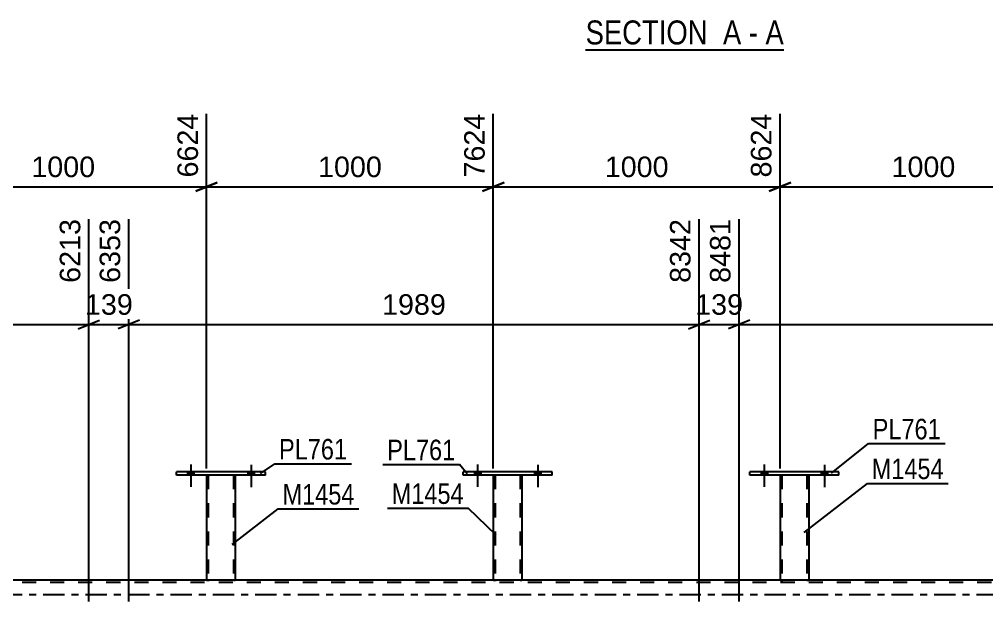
# Model space of a CAD drawing. Header units: millimetres. Extents: x 0 to 841, y 0 to 594.
# Drawn here: x 300 to 434.9, y 429.8 to 511.1 of the extents above; entities that cross this region are included whole.
import ezdxf

# ---------------------------------------------------------------- set-up
doc = ezdxf.new("R2010")
doc.units = ezdxf.units.MM
doc.linetypes.add('DXK_LINE_DOT2', pattern=[3.9198, 1.9599, -1.9599])
doc.linetypes.add('DXK_LINE_DOT3', pattern=[5.9187, 2.979, -0.9799, 0.9799, -0.9799])
doc.styles.add('Arial', font='ARIAL.TTF', dxfattribs={"height": 0.2})
doc.styles.add('Arial Narrow', font='ARIALN.TTF', dxfattribs={"height": 0.2})

# ---------------------------------------------------------------- blocks, each defined once
blk = doc.blocks.new('Unknown-317306913-12 - 1234')
at = {"color": 6, "linetype": 'Continuous'}
blk.add_line((378.96, 506.84), (406.61, 506.84), dxfattribs=at)
at = {"color": 0, "linetype": 'Continuous'}
for points in [[(397.07, 507.59), (397.07, 511.09), (378.96, 511.09), (378.96, 507.59)], [(400.67, 507.59), (400.67, 511.09), (398.12, 511.09), (398.12, 507.59)], [(403, 507.59), (403, 511.09), (401.72, 511.09), (401.72, 507.59)], [(406.61, 507.59), (406.61, 511.09), (404.05, 511.09), (404.05, 507.59)]]:
    blk.add_wipeout(points, dxfattribs=at)
at = {"color": 7, "linetype": 'Continuous', "style": 'Arial Narrow'}
for s, p in [('SECTION ', (378.96, 507.59)), ('A', (398.12, 507.59)), ('A', (404.05, 507.59)), ('-', (401.72, 507.59))]:
    blk.add_text(s, height=3.34, dxfattribs=at).set_placement(p)
blk = doc.blocks.new('Part-317306913-2249 - 2138')
at = {"color": 7, "linetype": 'DXK_LINE_DOT2'}
for p, q in [((709.95, 432.5), (113.88, 432.5)), ((330.07, 432.82), (326.07, 432.82)), ((370.08, 432.82), (366.08, 432.82)), ((410.08, 432.82), (406.08, 432.82))]:
    blk.add_line(p, q, dxfattribs=at)
at = {"color": 2, "linetype": 'Continuous'}
for p, q in [((326.07, 432.82), (290.07, 432.82)), ((366.08, 432.82), (330.07, 432.82)), ((406.08, 432.82), (370.08, 432.82)), ((446.07, 432.82), (410.08, 432.82))]:
    blk.add_line(p, q, dxfattribs=at)
at = {"color": 7, "linetype": 'DXK_LINE_DOT3'}
blk.add_line((113.88, 430.82), (719.75, 430.82), dxfattribs=at)
blk = doc.blocks.new('Bolt-317306913-2194 - 2138')
at = {"linetype": 'Continuous'}
for points in [[(403.44, 447.46), (404.32, 447.46), (404.32, 447.94), (403.44, 447.94)], [(411.84, 447.45), (412.72, 447.45), (412.72, 447.93), (411.84, 447.93)]]:
    blk.add_hatch(color=1, dxfattribs=at).paths.add_polyline_path(points)
at = {"color": 1, "linetype": 'Continuous'}
for p, q in [((403.88, 448.94), (403.88, 445.82)), ((412.28, 448.93), (412.28, 445.81)), ((403.44, 447.94), (403.44, 447.46)), ((404.32, 447.94), (404.32, 447.46)), ((411.84, 447.93), (411.84, 447.45)), ((412.72, 447.93), (412.72, 447.45))]:
    blk.add_line(p, q, dxfattribs=at)
blk = doc.blocks.new('Bolt-317306913-2195 - 2138')
at = {"linetype": 'Continuous'}
for points in [[(403.44, 447.46), (404.32, 447.46), (404.32, 447.94), (403.44, 447.94)], [(411.84, 447.45), (412.72, 447.45), (412.72, 447.93), (411.84, 447.93)]]:
    blk.add_hatch(color=1, dxfattribs=at).paths.add_polyline_path(points)
at = {"color": 1, "linetype": 'Continuous'}
for p, q in [((403.88, 448.94), (403.88, 445.82)), ((412.28, 448.93), (412.28, 445.81)), ((403.44, 447.94), (403.44, 447.46)), ((404.32, 447.94), (404.32, 447.46)), ((411.84, 447.93), (411.84, 447.45)), ((412.72, 447.93), (412.72, 447.45))]:
    blk.add_line(p, q, dxfattribs=at)
blk = doc.blocks.new('Bolt-317306913-2196 - 2138')
at = {"linetype": 'Continuous'}
for points in [[(363.44, 447.46), (364.32, 447.46), (364.32, 447.94), (363.44, 447.94)], [(371.84, 447.45), (372.72, 447.45), (372.72, 447.93), (371.84, 447.93)]]:
    blk.add_hatch(color=1, dxfattribs=at).paths.add_polyline_path(points)
at = {"color": 1, "linetype": 'Continuous'}
for p, q in [((363.88, 448.94), (363.88, 445.82)), ((372.28, 448.93), (372.28, 445.81)), ((363.44, 447.94), (363.44, 447.46)), ((364.32, 447.94), (364.32, 447.46)), ((371.84, 447.93), (371.84, 447.45)), ((372.72, 447.93), (372.72, 447.45))]:
    blk.add_line(p, q, dxfattribs=at)
blk = doc.blocks.new('Bolt-317306913-2197 - 2138')
at = {"linetype": 'Continuous'}
for points in [[(363.44, 447.46), (364.32, 447.46), (364.32, 447.94), (363.44, 447.94)], [(371.84, 447.45), (372.72, 447.45), (372.72, 447.93), (371.84, 447.93)]]:
    blk.add_hatch(color=1, dxfattribs=at).paths.add_polyline_path(points)
at = {"color": 1, "linetype": 'Continuous'}
for p, q in [((363.88, 448.94), (363.88, 445.82)), ((372.28, 448.93), (372.28, 445.81)), ((363.44, 447.94), (363.44, 447.46)), ((364.32, 447.94), (364.32, 447.46)), ((371.84, 447.93), (371.84, 447.45)), ((372.72, 447.93), (372.72, 447.45))]:
    blk.add_line(p, q, dxfattribs=at)
blk = doc.blocks.new('Bolt-317306913-2198 - 2138')
at = {"linetype": 'Continuous'}
for points in [[(323.44, 447.46), (324.32, 447.46), (324.32, 447.94), (323.44, 447.94)], [(331.84, 447.45), (332.72, 447.45), (332.72, 447.93), (331.84, 447.93)]]:
    blk.add_hatch(color=1, dxfattribs=at).paths.add_polyline_path(points)
at = {"color": 1, "linetype": 'Continuous'}
for p, q in [((323.88, 448.94), (323.88, 445.82)), ((332.28, 448.93), (332.28, 445.81)), ((323.44, 447.94), (323.44, 447.46)), ((324.32, 447.94), (324.32, 447.46)), ((331.84, 447.93), (331.84, 447.45)), ((332.72, 447.93), (332.72, 447.45))]:
    blk.add_line(p, q, dxfattribs=at)
blk = doc.blocks.new('Bolt-317306913-2199 - 2138')
at = {"linetype": 'Continuous'}
for points in [[(323.44, 447.46), (324.32, 447.46), (324.32, 447.94), (323.44, 447.94)], [(331.84, 447.45), (332.72, 447.45), (332.72, 447.93), (331.84, 447.93)]]:
    blk.add_hatch(color=1, dxfattribs=at).paths.add_polyline_path(points)
at = {"color": 1, "linetype": 'Continuous'}
for p, q in [((323.88, 448.94), (323.88, 445.82)), ((332.28, 448.93), (332.28, 445.81)), ((323.44, 447.94), (323.44, 447.46)), ((324.32, 447.94), (324.32, 447.46)), ((331.84, 447.93), (331.84, 447.45)), ((332.72, 447.93), (332.72, 447.45))]:
    blk.add_line(p, q, dxfattribs=at)
blk = doc.blocks.new('Part-317306913-2404 - 2138')
at = {"color": 2, "linetype": 'Continuous'}
for p, q in [((321.88, 447.46), (321.88, 447.94)), ((334.28, 447.93), (321.88, 447.94)), ((334.28, 447.45), (321.88, 447.46)), ((334.28, 447.45), (334.28, 447.93))]:
    blk.add_line(p, q, dxfattribs=at)
blk = doc.blocks.new('Part-317306913-2384 - 2138')
at = {"color": 2, "linetype": 'Continuous'}
for p, q in [((401.88, 447.46), (401.88, 447.94)), ((414.28, 447.93), (401.88, 447.94)), ((414.28, 447.45), (401.88, 447.46)), ((414.28, 447.45), (414.28, 447.93))]:
    blk.add_line(p, q, dxfattribs=at)
blk = doc.blocks.new('Part-317306913-2389 - 2138')
at = {"color": 7, "linetype": 'DXK_LINE_DOT2'}
for p, q in [((406.08, 447.46), (406.08, 447.46)), ((406.08, 447.46), (406.08, 447.45)), ((406.08, 447.45), (406.08, 447.46)), ((406.12, 447.46), (406.08, 447.46)), ((406.08, 447.46), (406.12, 447.46)), ((406.22, 447.46), (406.12, 447.46)), ((406.12, 447.46), (406.22, 447.46)), ((406.34, 447.46), (406.22, 447.46)), ((406.22, 447.46), (406.38, 447.46)), ((406.32, 447.46), (406.32, 447.46)), ((406.32, 447.46), (406.32, 432.82)), ((406.34, 447.46), (406.32, 447.46)), ((406.32, 447.46), (406.34, 447.46)), ((409.78, 447.46), (406.34, 447.46)), ((406.39, 447.46), (406.34, 447.46)), ((406.34, 447.46), (406.39, 447.46)), ((409.78, 447.46), (406.38, 447.46)), ((409.69, 447.46), (406.39, 447.46)), ((406.39, 447.46), (406.47, 447.46)), ((409.77, 447.46), (406.47, 447.46)), ((409.77, 447.46), (409.69, 447.46)), ((409.82, 447.46), (409.77, 447.46)), ((409.77, 447.46), (409.82, 447.46)), ((409.78, 447.46), (409.94, 447.46)), ((409.94, 447.46), (409.78, 447.46)), ((409.84, 447.46), (409.82, 447.46)), ((409.82, 447.46), (409.84, 447.46)), ((409.84, 447.46), (409.84, 447.46)), ((409.84, 447.46), (409.84, 432.81)), ((409.94, 447.46), (410.04, 447.46)), ((410.04, 447.46), (409.94, 447.46)), ((410.04, 447.46), (410.08, 447.46)), ((410.08, 447.46), (410.04, 447.46)), ((410.08, 447.46), (410.08, 447.46)), ((410.08, 447.46), (410.08, 447.45)), ((410.08, 447.45), (410.08, 447.46)), ((406.08, 432.82), (406.11, 432.82)), ((406.11, 432.82), (406.22, 432.82)), ((406.22, 432.82), (406.37, 432.82)), ((406.33, 432.82), (406.32, 432.82)), ((406.32, 432.82), (406.33, 432.82)), ((406.39, 432.82), (406.33, 432.82)), ((406.33, 432.82), (406.37, 432.82)), ((409.84, 432.82), (406.37, 432.82)), ((406.37, 432.82), (406.39, 432.82)), ((409.69, 432.82), (406.39, 432.82)), ((406.39, 432.82), (406.46, 432.82)), ((409.82, 432.81), (406.46, 432.82)), ((409.77, 432.82), (409.69, 432.82)), ((409.82, 432.82), (409.77, 432.82)), ((409.84, 432.82), (409.82, 432.82)), ((409.82, 432.81), (409.84, 432.81)), ((409.84, 432.82), (409.94, 432.82)), ((409.94, 432.82), (410.04, 432.82)), ((410.04, 432.82), (410.08, 432.82))]:
    blk.add_line(p, q, dxfattribs=at)
at = {"color": 2, "linetype": 'Continuous'}
for p, q in [((406.08, 447.45), (406.08, 432.82)), ((410.08, 447.45), (410.08, 432.81)), ((406.11, 432.82), (406.08, 432.82)), ((406.22, 432.82), (406.11, 432.82)), ((406.37, 432.82), (406.22, 432.82)), ((409.78, 432.81), (406.37, 432.82)), ((409.94, 432.81), (409.78, 432.81)), ((410.04, 432.81), (409.94, 432.81)), ((410.08, 432.81), (410.04, 432.81))]:
    blk.add_line(p, q, dxfattribs=at)
blk = doc.blocks.new('Part-317306913-2394 - 2138')
at = {"color": 2, "linetype": 'Continuous'}
for p, q in [((361.88, 447.46), (361.88, 447.94)), ((374.28, 447.93), (361.88, 447.94)), ((374.28, 447.45), (361.88, 447.46)), ((374.28, 447.45), (374.28, 447.93))]:
    blk.add_line(p, q, dxfattribs=at)
blk = doc.blocks.new('Part-317306913-2399 - 2138')
at = {"color": 7, "linetype": 'DXK_LINE_DOT2'}
for p, q in [((366.08, 447.46), (366.08, 447.46)), ((366.08, 447.46), (366.08, 447.45)), ((366.08, 447.45), (366.08, 447.46)), ((366.12, 447.46), (366.08, 447.46)), ((366.08, 447.46), (366.12, 447.46)), ((366.22, 447.46), (366.12, 447.46)), ((366.12, 447.46), (366.22, 447.46)), ((366.34, 447.46), (366.22, 447.46)), ((366.22, 447.46), (366.38, 447.46)), ((366.32, 447.46), (366.32, 447.46)), ((366.32, 447.46), (366.32, 432.82)), ((366.34, 447.46), (366.32, 447.46)), ((366.32, 447.46), (366.34, 447.46)), ((369.79, 447.46), (366.34, 447.46)), ((366.39, 447.46), (366.34, 447.46)), ((366.34, 447.46), (366.39, 447.46)), ((369.79, 447.46), (366.38, 447.46)), ((369.69, 447.46), (366.39, 447.46)), ((366.39, 447.46), (366.47, 447.46)), ((369.77, 447.46), (366.47, 447.46)), ((369.77, 447.46), (369.69, 447.46)), ((369.82, 447.46), (369.77, 447.46)), ((369.77, 447.46), (369.82, 447.46)), ((369.79, 447.46), (369.94, 447.46)), ((369.94, 447.46), (369.79, 447.46)), ((369.84, 447.46), (369.82, 447.46)), ((369.82, 447.46), (369.84, 447.46)), ((369.84, 447.46), (369.84, 447.46)), ((369.84, 447.46), (369.84, 432.81)), ((369.94, 447.46), (370.04, 447.46)), ((370.04, 447.46), (369.94, 447.46)), ((370.04, 447.46), (370.08, 447.46)), ((370.08, 447.46), (370.04, 447.46)), ((370.08, 447.46), (370.08, 447.46)), ((370.08, 447.46), (370.08, 447.45)), ((370.08, 447.45), (370.08, 447.46)), ((366.08, 432.82), (366.11, 432.82)), ((366.11, 432.82), (366.22, 432.82)), ((366.22, 432.82), (366.37, 432.82)), ((366.34, 432.82), (366.32, 432.82)), ((366.32, 432.82), (366.34, 432.82)), ((366.39, 432.82), (366.34, 432.82)), ((366.34, 432.82), (366.37, 432.82)), ((369.84, 432.82), (366.37, 432.82)), ((366.37, 432.82), (366.39, 432.82)), ((369.69, 432.82), (366.39, 432.82)), ((366.39, 432.82), (366.46, 432.82)), ((369.82, 432.81), (366.46, 432.82)), ((369.77, 432.82), (369.69, 432.82)), ((369.82, 432.82), (369.77, 432.82)), ((369.84, 432.82), (369.82, 432.82)), ((369.82, 432.81), (369.84, 432.81)), ((369.84, 432.82), (369.94, 432.82)), ((369.94, 432.82), (370.04, 432.82)), ((370.04, 432.82), (370.08, 432.82))]:
    blk.add_line(p, q, dxfattribs=at)
at = {"color": 2, "linetype": 'Continuous'}
for p, q in [((366.08, 447.45), (366.08, 432.82)), ((370.08, 447.45), (370.08, 432.81)), ((366.11, 432.82), (366.08, 432.82)), ((366.22, 432.82), (366.11, 432.82)), ((366.37, 432.82), (366.22, 432.82)), ((369.78, 432.81), (366.37, 432.82)), ((369.94, 432.81), (369.78, 432.81)), ((370.04, 432.81), (369.94, 432.81)), ((370.08, 432.81), (370.04, 432.81))]:
    blk.add_line(p, q, dxfattribs=at)
blk = doc.blocks.new('Part-317306913-2409 - 2138')
at = {"color": 2, "linetype": 'Continuous'}
for p, q in [((326.08, 447.45), (326.07, 432.82)), ((330.08, 447.45), (330.07, 432.81)), ((326.11, 432.82), (326.07, 432.82)), ((326.21, 432.82), (326.11, 432.82)), ((326.37, 432.82), (326.21, 432.82)), ((329.78, 432.81), (326.37, 432.82)), ((329.93, 432.81), (329.78, 432.81)), ((330.04, 432.81), (329.93, 432.81)), ((330.07, 432.81), (330.04, 432.81))]:
    blk.add_line(p, q, dxfattribs=at)
at = {"color": 7, "linetype": 'DXK_LINE_DOT2'}
for p, q in [((326.08, 447.46), (326.08, 447.46)), ((326.08, 447.46), (326.08, 447.45)), ((326.08, 447.45), (326.08, 447.46)), ((326.12, 447.46), (326.08, 447.46)), ((326.08, 447.46), (326.12, 447.46)), ((326.22, 447.46), (326.12, 447.46)), ((326.12, 447.46), (326.22, 447.46)), ((326.34, 447.46), (326.22, 447.46)), ((326.22, 447.46), (326.38, 447.46)), ((326.32, 447.46), (326.31, 432.82)), ((326.32, 447.46), (326.32, 447.46)), ((326.34, 447.46), (326.32, 447.46)), ((326.32, 447.46), (326.34, 447.46)), ((329.78, 447.46), (326.34, 447.46)), ((326.39, 447.46), (326.34, 447.46)), ((326.34, 447.46), (326.39, 447.46)), ((329.78, 447.46), (326.38, 447.46)), ((329.69, 447.46), (326.39, 447.46)), ((326.39, 447.46), (326.47, 447.46)), ((329.77, 447.46), (326.47, 447.46)), ((329.77, 447.46), (329.69, 447.46)), ((329.82, 447.46), (329.77, 447.46)), ((329.77, 447.46), (329.82, 447.46)), ((329.78, 447.46), (329.94, 447.46)), ((329.94, 447.46), (329.78, 447.46)), ((329.84, 447.46), (329.82, 447.46)), ((329.82, 447.46), (329.84, 447.46)), ((329.84, 447.46), (329.83, 432.81)), ((329.84, 447.46), (329.84, 447.46)), ((329.94, 447.46), (330.04, 447.46)), ((330.04, 447.46), (329.94, 447.46)), ((330.04, 447.46), (330.08, 447.46)), ((330.08, 447.46), (330.04, 447.46)), ((330.08, 447.46), (330.08, 447.46)), ((330.08, 447.46), (330.08, 447.45)), ((330.08, 447.45), (330.08, 447.46)), ((326.07, 432.82), (326.11, 432.82)), ((326.11, 432.82), (326.21, 432.82)), ((326.21, 432.82), (326.37, 432.82)), ((326.33, 432.82), (326.31, 432.82)), ((326.31, 432.82), (326.33, 432.82)), ((326.38, 432.82), (326.33, 432.82)), ((326.33, 432.82), (326.37, 432.82)), ((329.83, 432.82), (326.37, 432.82)), ((326.37, 432.82), (326.38, 432.82)), ((329.69, 432.82), (326.38, 432.82)), ((326.38, 432.82), (326.46, 432.82)), ((329.82, 432.81), (326.46, 432.82)), ((329.76, 432.82), (329.69, 432.82)), ((329.82, 432.82), (329.76, 432.82)), ((329.83, 432.82), (329.82, 432.82)), ((329.82, 432.81), (329.83, 432.81)), ((329.83, 432.82), (329.93, 432.82)), ((329.93, 432.82), (330.04, 432.82)), ((330.04, 432.82), (330.07, 432.82))]:
    blk.add_line(p, q, dxfattribs=at)
blk = doc.blocks.new('StraightDimension-317306913-8548 - 2138')
at = {"color": 7, "linetype": 'Continuous'}
for p, q in [((406.08, 448.4), (406.08, 497.92)), ((446.08, 447.88), (446.08, 497.92)), ((407.58, 488.32), (404.58, 487.12)), ((406.08, 487.72), (446.08, 487.72)), ((444.58, 487.12), (447.58, 488.32))]:
    blk.add_line(p, q, dxfattribs=at)
at = {"color": 0}
blk.add_wipeout([(431.13, 488.47), (431.13, 492.67), (421.03, 492.67), (421.03, 488.47)], dxfattribs=at)
at = {"color": 3, "style": 'Arial'}
blk.add_text('1000', height=2.865, dxfattribs=at).set_placement((421.63, 489.07))
at = {"color": 0, "linetype": 'Continuous'}
blk.add_wipeout([(445.48, 498.52), (441.28, 498.52), (441.28, 488.42), (445.48, 488.42)], dxfattribs=at)
at = {"color": 3, "linetype": 'Continuous', "style": 'Arial'}
blk.add_text('9624', height=2.865, rotation=90.0002, dxfattribs=at).set_placement((444.88, 489.02))
blk = doc.blocks.new('StraightDimension-317306913-8551 - 2138')
at = {"color": 7, "linetype": 'Continuous'}
for p, q in [((286.08, 448.42), (286.08, 497.92)), ((326.08, 448.41), (326.08, 497.92)), ((287.58, 488.32), (284.58, 487.12)), ((286.08, 487.72), (326.08, 487.72)), ((324.58, 487.12), (327.58, 488.32))]:
    blk.add_line(p, q, dxfattribs=at)
at = {"color": 0}
blk.add_wipeout([(311.13, 488.47), (311.13, 492.67), (301.03, 492.67), (301.03, 488.47)], dxfattribs=at)
at = {"color": 3, "style": 'Arial'}
blk.add_text('1000', height=2.865, dxfattribs=at).set_placement((301.63, 489.07))
at = {"color": 0, "linetype": 'Continuous'}
blk.add_wipeout([(325.48, 498.52), (321.28, 498.52), (321.28, 488.42), (325.48, 488.42)], dxfattribs=at)
at = {"color": 3, "linetype": 'Continuous', "style": 'Arial'}
blk.add_text('6624', height=2.865, rotation=90.0002, dxfattribs=at).set_placement((324.88, 489.02))
blk = doc.blocks.new('StraightDimension-317306913-3506 - 2138')
at = {"color": 7, "linetype": 'Continuous'}
for p, q in [((394.79, 429.82), (394.79, 483.2)), ((400.37, 429.82), (400.37, 483.2)), ((393.29, 467.91), (396.29, 469.11)), ((394.79, 468.51), (400.37, 468.51)), ((401.87, 469.11), (398.87, 467.91))]:
    blk.add_line(p, q, dxfattribs=at)
at = {"color": 0}
blk.add_wipeout([(401.51, 469.26), (401.51, 473.46), (393.64, 473.46), (393.64, 469.26)], dxfattribs=at)
at = {"color": 3, "style": 'Arial'}
blk.add_text('139', height=2.865, dxfattribs=at).set_placement((394.24, 469.86))
at = {"color": 0, "linetype": 'Continuous'}
blk.add_wipeout([(399.77, 483.8), (395.57, 483.8), (395.57, 473.71), (399.77, 473.71)], dxfattribs=at)
at = {"color": 3, "linetype": 'Continuous', "style": 'Arial'}
blk.add_text('8481', height=2.865, rotation=90.0002, dxfattribs=at).set_placement((399.17, 474.31))
blk = doc.blocks.new('StraightDimension-317306913-3505 - 2138')
at = {"color": 7, "linetype": 'Continuous'}
for p, q in [((479.93, 429.82), (479.93, 485.43)), ((400.37, 429.82), (400.37, 483.2)), ((401.87, 469.11), (398.87, 467.91)), ((400.37, 468.51), (479.93, 468.51)), ((478.43, 467.91), (481.43, 469.11))]:
    blk.add_line(p, q, dxfattribs=at)
at = {"color": 0}
blk.add_wipeout([(445.19, 469.26), (445.19, 473.46), (435.1, 473.46), (435.1, 469.26)], dxfattribs=at)
at = {"color": 3, "style": 'Arial'}
blk.add_text('1989', height=2.865, dxfattribs=at).set_placement((435.7, 469.86))
at = {"color": 0, "linetype": 'Continuous'}
blk.add_wipeout([(479.33, 486.03), (475.13, 486.03), (475.13, 473.71), (479.33, 473.71)], dxfattribs=at)
at = {"color": 3, "linetype": 'Continuous', "style": 'Arial'}
blk.add_text('10470', height=2.865, rotation=90.0002, dxfattribs=at).set_placement((478.73, 474.31))
blk = doc.blocks.new('StraightDimension-317306913-3507 - 2138')
at = {"color": 7, "linetype": 'Continuous'}
for p, q in [((315.23, 429.82), (315.23, 483.2)), ((394.79, 429.82), (394.79, 483.2)), ((316.73, 469.11), (313.73, 467.91)), ((315.23, 468.51), (394.79, 468.51)), ((393.29, 467.91), (396.29, 469.11))]:
    blk.add_line(p, q, dxfattribs=at)
at = {"color": 0}
blk.add_wipeout([(360.06, 469.26), (360.06, 473.46), (349.96, 473.46), (349.96, 469.26)], dxfattribs=at)
at = {"color": 3, "style": 'Arial'}
blk.add_text('1989', height=2.865, dxfattribs=at).set_placement((350.56, 469.86))
at = {"color": 0, "linetype": 'Continuous'}
blk.add_wipeout([(394.19, 483.8), (389.99, 483.8), (389.99, 473.71), (394.19, 473.71)], dxfattribs=at)
at = {"color": 3, "linetype": 'Continuous', "style": 'Arial'}
blk.add_text('8342', height=2.865, rotation=90.0002, dxfattribs=at).set_placement((393.59, 474.31))
blk = doc.blocks.new('StraightDimension-317306913-3508 - 2138')
at = {"color": 7, "linetype": 'Continuous'}
for p, q in [((309.66, 429.82), (309.66, 483.2)), ((315.23, 429.82), (315.23, 483.2)), ((308.16, 467.91), (311.16, 469.11)), ((309.66, 468.51), (315.23, 468.51)), ((316.73, 469.11), (313.73, 467.91))]:
    blk.add_line(p, q, dxfattribs=at)
at = {"color": 0}
blk.add_wipeout([(316.38, 469.26), (316.38, 473.46), (308.51, 473.46), (308.51, 469.26)], dxfattribs=at)
at = {"color": 3, "style": 'Arial'}
blk.add_text('139', height=2.865, dxfattribs=at).set_placement((309.11, 469.86))
at = {"color": 0, "linetype": 'Continuous'}
blk.add_wipeout([(314.63, 483.8), (310.43, 483.8), (310.43, 473.71), (314.63, 473.71)], dxfattribs=at)
at = {"color": 3, "linetype": 'Continuous', "style": 'Arial'}
blk.add_text('6353', height=2.865, rotation=90.0002, dxfattribs=at).set_placement((314.03, 474.31))
blk = doc.blocks.new('StraightDimension-317306913-3509 - 2138')
at = {"color": 7, "linetype": 'Continuous'}
for p, q in [((230.1, 429.82), (230.1, 483.2)), ((309.66, 429.82), (309.66, 483.2)), ((231.6, 469.11), (228.6, 467.91)), ((230.1, 468.51), (309.66, 468.51)), ((308.16, 467.91), (311.16, 469.11))]:
    blk.add_line(p, q, dxfattribs=at)
at = {"color": 0}
blk.add_wipeout([(274.93, 469.26), (274.93, 473.46), (264.83, 473.46), (264.83, 469.26)], dxfattribs=at)
at = {"color": 3, "style": 'Arial'}
blk.add_text('1989', height=2.865, dxfattribs=at).set_placement((265.43, 469.86))
at = {"color": 0, "linetype": 'Continuous'}
blk.add_wipeout([(309.06, 483.8), (304.86, 483.8), (304.86, 473.71), (309.06, 473.71)], dxfattribs=at)
at = {"color": 3, "linetype": 'Continuous', "style": 'Arial'}
blk.add_text('6213', height=2.865, rotation=90.0002, dxfattribs=at).set_placement((308.46, 474.31))
blk = doc.blocks.new('StraightDimension-317306913-8549 - 2138')
at = {"color": 7, "linetype": 'Continuous'}
for p, q in [((366.08, 448.4), (366.08, 497.92)), ((406.08, 448.4), (406.08, 497.92)), ((367.58, 488.32), (364.58, 487.12)), ((366.08, 487.72), (406.08, 487.72)), ((404.58, 487.12), (407.58, 488.32))]:
    blk.add_line(p, q, dxfattribs=at)
at = {"color": 0}
blk.add_wipeout([(391.13, 488.47), (391.13, 492.67), (381.03, 492.67), (381.03, 488.47)], dxfattribs=at)
at = {"color": 3, "style": 'Arial'}
blk.add_text('1000', height=2.865, dxfattribs=at).set_placement((381.63, 489.07))
at = {"color": 0, "linetype": 'Continuous'}
blk.add_wipeout([(405.48, 498.52), (401.28, 498.52), (401.28, 488.42), (405.48, 488.42)], dxfattribs=at)
at = {"color": 3, "linetype": 'Continuous', "style": 'Arial'}
blk.add_text('8624', height=2.865, rotation=90.0002, dxfattribs=at).set_placement((404.88, 489.02))
blk = doc.blocks.new('StraightDimension-317306913-8550 - 2138')
at = {"color": 7, "linetype": 'Continuous'}
for p, q in [((326.08, 448.41), (326.08, 497.92)), ((366.08, 448.4), (366.08, 497.92)), ((327.58, 488.32), (324.58, 487.12)), ((326.08, 487.72), (366.08, 487.72)), ((364.58, 487.12), (367.58, 488.32))]:
    blk.add_line(p, q, dxfattribs=at)
at = {"color": 0}
blk.add_wipeout([(351.13, 488.47), (351.13, 492.67), (341.03, 492.67), (341.03, 488.47)], dxfattribs=at)
at = {"color": 3, "style": 'Arial'}
blk.add_text('1000', height=2.865, dxfattribs=at).set_placement((341.63, 489.07))
at = {"color": 0, "linetype": 'Continuous'}
blk.add_wipeout([(365.48, 498.52), (361.28, 498.52), (361.28, 488.42), (365.48, 488.42)], dxfattribs=at)
at = {"color": 3, "linetype": 'Continuous', "style": 'Arial'}
blk.add_text('7624', height=2.865, rotation=90.0002, dxfattribs=at).set_placement((364.88, 489.02))
blk = doc.blocks.new('Mark-317306913-2390 - 2138')
at = {"color": 0}
blk.add_wipeout([(360.78, 449.56), (360.78, 452.56), (351.28, 452.56), (351.28, 449.56)], dxfattribs=at)
blk.add_wipeout([(360.78, 449.56), (360.78, 452.56), (351.28, 452.56), (351.28, 449.56)], dxfattribs=at)
at = {"color": 30, "linetype": 'Continuous'}
for p in [(350.68, 448.96), (362.43, 447.66)]:
    blk.add_line(p, (361.38, 448.96), dxfattribs=at)
at = {"color": 3, "style": 'Arial Narrow'}
blk.add_text('PL761', height=2.863, dxfattribs=at).set_placement((351.28, 449.56))
blk = doc.blocks.new('Mark-317306913-2380 - 2138')
at = {"color": 0}
blk.add_wipeout([(428.51, 452.47), (428.51, 455.47), (419.01, 455.47), (419.01, 452.47)], dxfattribs=at)
blk.add_wipeout([(428.51, 452.47), (428.51, 455.47), (419.01, 455.47), (419.01, 452.47)], dxfattribs=at)
at = {"color": 30, "linetype": 'Continuous'}
for p, q in [((413.27, 447.75), (418.41, 451.87)), ((418.41, 451.87), (429.11, 451.87))]:
    blk.add_line(p, q, dxfattribs=at)
at = {"color": 3, "style": 'Arial Narrow'}
blk.add_text('PL761', height=2.863, dxfattribs=at).set_placement((419.01, 452.47))
blk = doc.blocks.new('Mark-317306913-2385 - 2138')
at = {"color": 0}
blk.add_wipeout([(428.93, 446.92), (428.93, 449.92), (418.87, 449.92), (418.87, 446.92)], dxfattribs=at)
blk.add_wipeout([(428.93, 446.92), (428.93, 449.92), (418.87, 449.92), (418.87, 446.92)], dxfattribs=at)
at = {"color": 30, "linetype": 'Continuous'}
for p, q in [((409.47, 439.48), (418.27, 446.32)), ((418.27, 446.32), (429.53, 446.32))]:
    blk.add_line(p, q, dxfattribs=at)
at = {"color": 3, "style": 'Arial Narrow'}
blk.add_text('M1454', height=2.863, dxfattribs=at).set_placement((418.87, 446.92))
blk = doc.blocks.new('Mark-317306913-2395 - 2138')
at = {"color": 0}
blk.add_wipeout([(361.96, 443.46), (361.96, 446.46), (351.91, 446.46), (351.91, 443.46)], dxfattribs=at)
blk.add_wipeout([(361.96, 443.46), (361.96, 446.46), (351.91, 446.46), (351.91, 443.46)], dxfattribs=at)
at = {"color": 30, "linetype": 'Continuous'}
for p in [(351.31, 442.86), (366.5, 439.11)]:
    blk.add_line(p, (362.56, 442.86), dxfattribs=at)
at = {"color": 3, "style": 'Arial Narrow'}
blk.add_text('M1454', height=2.863, dxfattribs=at).set_placement((351.91, 443.46))
blk = doc.blocks.new('Mark-317306913-2400 - 2138')
at = {"color": 0}
blk.add_wipeout([(345.69, 449.66), (345.69, 452.66), (336.19, 452.66), (336.19, 449.66)], dxfattribs=at)
blk.add_wipeout([(345.69, 449.66), (345.69, 452.66), (336.19, 452.66), (336.19, 449.66)], dxfattribs=at)
at = {"color": 30, "linetype": 'Continuous'}
for p, q in [((333.58, 447.71), (335.59, 449.06)), ((335.59, 449.06), (346.29, 449.06))]:
    blk.add_line(p, q, dxfattribs=at)
at = {"color": 3, "style": 'Arial Narrow'}
blk.add_text('PL761', height=2.863, dxfattribs=at).set_placement((336.19, 449.66))
blk = doc.blocks.new('Mark-317306913-2405 - 2138')
at = {"color": 0}
blk.add_wipeout([(346.73, 443.37), (346.73, 446.37), (336.68, 446.37), (336.68, 443.37)], dxfattribs=at)
blk.add_wipeout([(346.73, 443.37), (346.73, 446.37), (336.68, 446.37), (336.68, 443.37)], dxfattribs=at)
at = {"color": 30, "linetype": 'Continuous'}
for p, q in [((329.63, 437.79), (336.08, 442.77)), ((336.08, 442.77), (347.33, 442.77))]:
    blk.add_line(p, q, dxfattribs=at)
at = {"color": 3, "style": 'Arial Narrow'}
blk.add_text('M1454', height=2.863, dxfattribs=at).set_placement((336.68, 443.37))

msp = doc.modelspace()

# ---------------------------------------------------------------- block references
for name in ['Unknown-317306913-12 - 1234', 'Bolt-317306913-2198 - 2138', 'Bolt-317306913-2199 - 2138', 'Bolt-317306913-2196 - 2138', 'Bolt-317306913-2197 - 2138', 'Bolt-317306913-2194 - 2138', 'Bolt-317306913-2195 - 2138', 'Part-317306913-2404 - 2138', 'Part-317306913-2409 - 2138', 'Part-317306913-2394 - 2138', 'Part-317306913-2399 - 2138', 'Part-317306913-2384 - 2138', 'Part-317306913-2389 - 2138', 'Part-317306913-2249 - 2138']:
    msp.add_blockref(name, (0, 0))

# ---------------------------------------------------------------- next in the draw order: block references
for name in ['StraightDimension-317306913-8551 - 2138', 'StraightDimension-317306913-8548 - 2138', 'StraightDimension-317306913-3506 - 2138']:
    msp.add_blockref(name, (0, 0))

# ---------------------------------------------------------------- next in the draw order: block references
for name in ['StraightDimension-317306913-3505 - 2138', 'StraightDimension-317306913-3507 - 2138']:
    msp.add_blockref(name, (0, 0))

# ---------------------------------------------------------------- next in the draw order: block references
for name in ['StraightDimension-317306913-8549 - 2138', 'StraightDimension-317306913-3508 - 2138', 'Mark-317306913-2380 - 2138', 'Mark-317306913-2405 - 2138', 'Mark-317306913-2395 - 2138']:
    msp.add_blockref(name, (0, 0))

# ---------------------------------------------------------------- next in the draw order: block references
for name in ['StraightDimension-317306913-8550 - 2138', 'StraightDimension-317306913-3509 - 2138', 'Mark-317306913-2385 - 2138']:
    msp.add_blockref(name, (0, 0))

# ---------------------------------------------------------------- next in the draw order: block references
for name in ['Mark-317306913-2400 - 2138', 'Mark-317306913-2390 - 2138']:
    msp.add_blockref(name, (0, 0))

doc.saveas('drawing.dxf')
